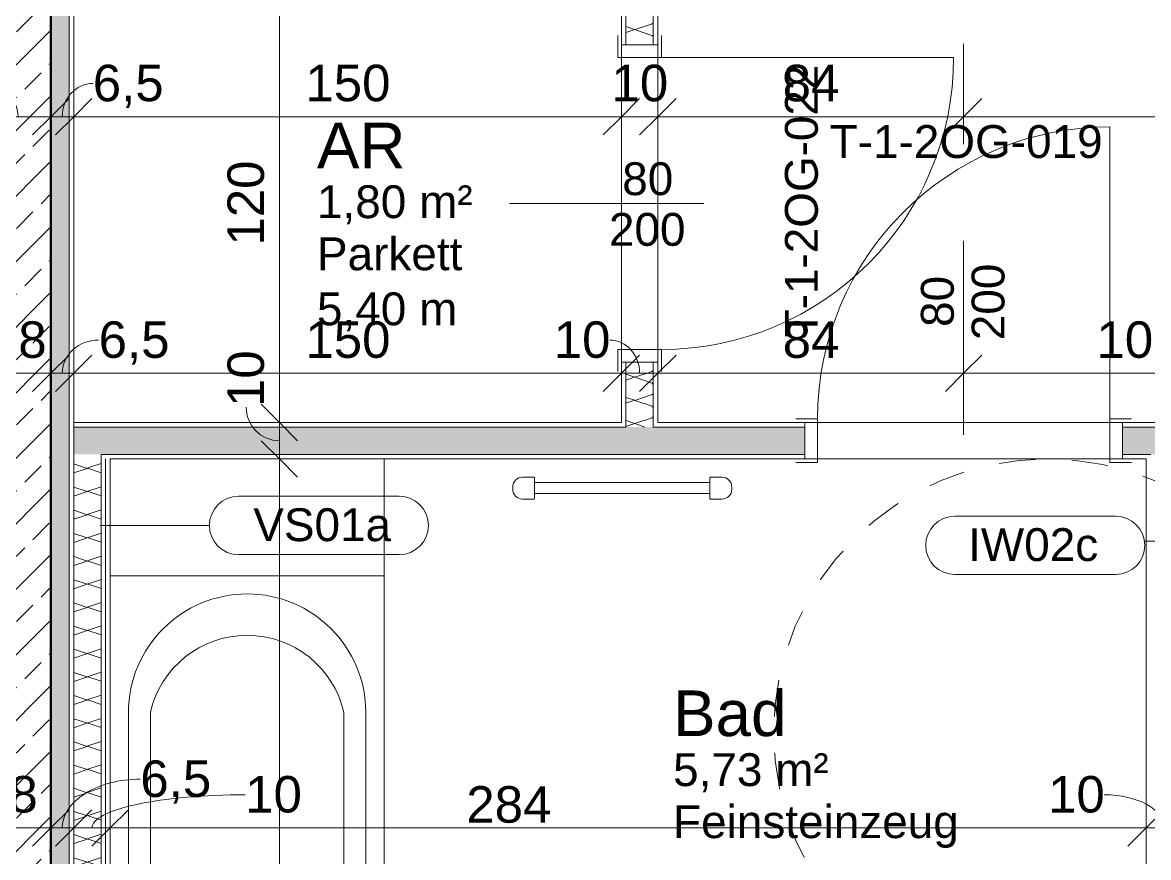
# Model space of a CAD drawing. Header units: metres. Extents: x 3 to 50, y 58.8 to 100.4.
# Drawn here: x 32.57 to 35.654, y 81.388 to 83.676 of the extents above; entities that cross this region are included whole.
import ezdxf

# ---------------------------------------------------------------- set-up
doc = ezdxf.new("R2010")
doc.units = ezdxf.units.M
doc.linetypes.add('Verdeckt', pattern=[0.003, 0.002, -0.001])
for name, color, linetype, lineweight in [('A_2D', 7, 'Continuous', 13), ('A_Bemassung-50_', 4, 'Continuous', 9), ('A_Bemassung_', 4, 'Continuous', 9), ('A_Beschriftung_', 7, 'Continuous', 9), ('A_Decken', 8, 'Continuous', 13), ('A_Raeume_', 7, 'Continuous', 5), ('A_Raeume_Beschriftung_', 7, 'Continuous', 9), ('A_Sanitaer', 3, 'Continuous', 13), ('A_Tueren', 31, 'Continuous', 13), ('A_Waende', 7, 'Continuous', 13), ('M-EQPM', 50, 'Continuous', 5)]:
    doc.layers.add(name, color=color, linetype=linetype, lineweight=lineweight)
doc.styles.add('Arial_2', font='arial.ttf', dxfattribs={"height": 0.125})
doc.styles.add('Arial_3', font='arial.ttf', dxfattribs={"height": 0.09})
doc.styles.add('Arial_5', font='arial.ttf', dxfattribs={"height": 0.1})
doc.dimstyles.new('WGA-Bemaßung', dxfattribs={"dimscale": 0.3048, "dimtxt": 0.102026, "dimasz": 0.328084, "dimexe": 0.246063, "dimexo": 0.0625, "dimgap": 0.04101, "dimtad": 1, "dimdec": 1, "dimlfac": 100, "dimrnd": 0.5, "dimdsep": 46, "dimtxsty": 'Arial_5', "dimblk1": 'OBLIQUE', "dimblk2": 'OBLIQUE', "dimsah": 1, "dimcen": 0.09, "dimdle": 0.246063, "dimazin": 2, "dimtfac": 1, "dimtdec": 4, "dimtix": 1, "dimtmove": 0, "dimatfit": 3, "dimfxl": 0.656168, "dimfxlon": 1, "dimtvp": 1, "dimtolj": 1, "dimtzin": 0, "dimarcsym": 2})
doc.dimstyles.new('WGA-Bemaßung_1', dxfattribs={"dimscale": 0.3048, "dimtxt": 0.102026, "dimasz": 0.328084, "dimexe": 0.246063, "dimexo": 0.0625, "dimgap": 0.04101, "dimtad": 1, "dimdec": 1, "dimlfac": 100, "dimrnd": 0.5, "dimdsep": 46, "dimtxsty": 'Arial_5', "dimblk1": 'OBLIQUE', "dimblk2": 'OBLIQUE', "dimsah": 1, "dimcen": 0.09, "dimdle": 0.246063, "dimazin": 2, "dimtfac": 1, "dimtdec": 4, "dimtix": 1, "dimtmove": 1, "dimatfit": 3, "dimfxl": 0.656168, "dimfxlon": 1, "dimtvp": 1, "dimtolj": 1, "dimtzin": 0, "dimarcsym": 2})
doc.dimstyles.new('WGA-Bemaßung_2', dxfattribs={"dimscale": 0.3048, "dimtxt": 0.102026, "dimasz": 0.328084, "dimexe": 0.246063, "dimexo": 0.0625, "dimgap": 0.04101, "dimtad": 1, "dimdec": 1, "dimlfac": 100, "dimrnd": 0.5, "dimdsep": 46, "dimtxsty": 'Arial_5', "dimblk1": 'OBLIQUE', "dimblk2": 'OBLIQUE', "dimsah": 1, "dimcen": 0.09, "dimdle": 0.246063, "dimazin": 2, "dimtfac": 1, "dimtdec": 4, "dimtix": 1, "dimtmove": 2, "dimatfit": 3, "dimfxl": 0.656168, "dimfxlon": 1, "dimtvp": 1, "dimtolj": 1, "dimtzin": 0, "dimarcsym": 2})
doc.dimstyles.new('WGA-Bemaßung_3', dxfattribs={"dimscale": 0.3048, "dimtxt": 0.102026, "dimasz": 0.328084, "dimexe": 0.246063, "dimexo": 0.0625, "dimgap": 0.04101, "dimtad": 1, "dimdec": 1, "dimlfac": 100, "dimrnd": 0.5, "dimdsep": 46, "dimtxsty": 'Arial_5', "dimblk1": 'OBLIQUE', "dimblk2": 'OBLIQUE', "dimsah": 1, "dimcen": 0.09, "dimdle": 0.246063, "dimazin": 2, "dimtfac": 1, "dimtdec": 4, "dimtix": 1, "dimtmove": 0, "dimatfit": 3, "dimfxl": 0.656168, "dimfxlon": 1, "dimtvp": 1, "dimtolj": 1, "dimtzin": 0, "dimarcsym": 2})

# ---------------------------------------------------------------- blocks, each defined once
blk = doc.blocks.new('UZ_D1 - SL_0800x2000_Zimmertür_Stahlzarge_GK-7175609-263_PP_02OG_BT1')
at = {"layer": 'A_Tueren', "lineweight": 5}
for p, q in [((0.4, 0.06), (0.4, 0.86)), ((-0.46, 0.06), (-0.4, 0.06)), ((-0.4, 0.06), (-0.4, -0.06)), ((0.4, 0.06), (0.4, -0.06)), ((0.46, 0.06), (0.4, 0.06)), ((-0.4, -0.06), (-0.46, -0.06)), ((0.4, -0.06), (0.46, -0.06))]:
    blk.add_line(p, q, dxfattribs=at)
blk.add_arc((0.4, 0.06), 0.8, 90, 180, dxfattribs=at)
blk = doc.blocks.new('UZ_D1 - SL_0800x2000_Zimmertür_Stahlzarge_GK-7175508-263_PP_02OG_BT1')
at = {"layer": 'A_Tueren', "lineweight": 5}
for p, q in [((-0.4, 0.06), (-0.46, 0.06)), ((-0.4, -0.06), (-0.4, 0.06)), ((0.4, 0.06), (0.46, 0.06)), ((0.4, -0.06), (0.4, 0.06)), ((-0.46, -0.06), (-0.4, -0.06)), ((0.46, -0.06), (0.4, -0.06)), ((0.4, -0.06), (0.4, -0.86))]:
    blk.add_line(p, q, dxfattribs=at)
blk.add_arc((0.4, -0.06), 0.8, 180, 270, dxfattribs=at)
blk = doc.blocks.new('Sani_Badewanne - 750x1700-V12-263_PP_02OG_BT1')
at = {"layer": 'A_Sanitaer'}
for p, q in [((-0.375, 1.7), (-0.375, 2.02)), ((-0.2252, 2.02), (0.375, 2.02)), ((0.375, 1.7), (0.375, 2.02)), ((0.375, 2.02), (0.375, 1.7)), ((-0.375, 1.7518), (-0.375, 1.7)), ((0.375, 1.7), (-0.375, 1.7)), ((-0.375, 1.7), (0.375, 1.7)), ((0.375, 1.7), (-0.375, 1.7)), ((0.375, 0), (0.375, 1.7)), ((-0.325, 0.05), (-0.325, 1.325)), ((-0.265, 0.09), (-0.265, 1.325)), ((0.265, 1.325), (0.265, 0.09)), ((0.325, 1.325), (0.325, 0.05)), ((0.265, 0.09), (-0.265, 0.09)), ((0.325, 0.05), (-0.325, 0.05))]:
    blk.add_line(p, q, dxfattribs=at)
at = {"layer": 'A_Sanitaer', "lineweight": 5}
for p, q in [((0.375, 1.7), (-0.375, 1.7)), ((0.375, 1.7), (-0.375, 1.7)), ((0.375, 0), (0.375, 1.7)), ((0.375, 0), (0.375, 1.7))]:
    blk.add_line(p, q, dxfattribs=at)
at = {"layer": 'A_Sanitaer'}
blk.add_circle((0, 0.24), 0.025, dxfattribs=at)
for centre, radius, start, end in [((0, 1.325), 0.325, 90, 180), ((0, 1.325), 0.325, 360, 90), ((0, 1.265), 0.2717, 90, 167.2425), ((0, 1.265), 0.2717, 12.7575, 90)]:
    blk.add_arc(centre, radius, start, end, dxfattribs=at)
blk = doc.blocks.new('HLS_Heizkörper Bad - 60x120-V86-263_PP_02OG_BT1')
at = {"layer": 'M-EQPM'}
for p, q in [((-0.242, -0.05), (-0.273, -0.05)), ((-0.24, -0.108), (-0.24, -0.052)), ((0.24, -0.052), (0.24, -0.108)), ((0.273, -0.05), (0.242, -0.05)), ((-0.3, -0.077), (-0.3, -0.083)), ((0.24, -0.065), (-0.24, -0.065)), ((0.3, -0.083), (0.3, -0.077)), ((-0.273, -0.11), (-0.242, -0.11)), ((-0.24, -0.095), (0.24, -0.095)), ((0.242, -0.11), (0.273, -0.11))]:
    blk.add_line(p, q, dxfattribs=at)
for centre, radius, start, end in [((-0.273, -0.077), 0.027, 90, 180), ((-0.242, -0.052), 0.00198, 360, 90), ((-0.242, -0.052), 0.00198, 45, 75), ((0.242, -0.052), 0.002, 90, 180), ((0.273, -0.077), 0.027, 360, 90), ((-0.273, -0.083), 0.027, 180, 270), ((0.273, -0.083), 0.027, 270, 360), ((-0.242, -0.108), 0.002, 270, 360), ((-0.242, -0.108), 0.002, 270, 360), ((0.242, -0.108), 0.00198, 180, 270), ((0.242, -0.108), 0.00198, 180, 270)]:
    blk.add_arc(centre, radius, start, end, dxfattribs=at)
blk = doc.blocks.new('BS_Tuer_PP - oben-10002441-263_PP_02OG_BT1')
at = {"layer": 'A_Beschriftung_'}
blk.add_line((0, 0.000124), (0, 0.010761), dxfattribs=at)
blk = doc.blocks.new('BS_Tuer_PP - rechts-10002445-263_PP_02OG_BT1')
at = {"layer": 'A_Beschriftung_'}
blk.add_line((0, 0.000124), (0, -0.010513), dxfattribs=at)
blk = doc.blocks.new('BS_Wand_Lollipop - links_unten-2026911-263_PP_02OG_BT1')
at = {"layer": 'A_Beschriftung_'}
for p, q in [((-0.00467, 0.001367), (-0.01347, 0.001367)), ((-0.003087, 0), (0.003, 0)), ((-0.00467, -0.001833), (-0.01347, -0.001833))]:
    blk.add_line(p, q, dxfattribs=at)
for centre, start, end in [((-0.01347, -0.000233), 90, 270), ((-0.00467, -0.000233), 270, 90)]:
    blk.add_arc(centre, 0.0016, start, end, dxfattribs=at)
blk = doc.blocks.new('DIMBLOCK196-263_PP_02OG_BT1')
at = {"layer": 'A_Bemassung-50_', "transparency": 16777216}
for p, q in [((32.4677, 81.4693), (32.4677, 81.6693)), ((32.6477, 81.4693), (32.6477, 81.6693)), ((32.4677, 81.4693), (32.6477, 81.4693)), ((32.4677, 81.4693), (32.4677, 81.3943)), ((32.6477, 81.4693), (32.6477, 81.3943))]:
    blk.add_line(p, q, dxfattribs=at)
at = {"layer": 'A_Bemassung-50_', "lineweight": 35, "transparency": 16777216}
for p, q in [((32.4677, 81.4693), (32.5177, 81.5193)), ((32.6477, 81.4693), (32.6977, 81.5193)), ((32.4677, 81.4693), (32.4177, 81.4193)), ((32.6477, 81.4693), (32.5977, 81.4193))]:
    blk.add_line(p, q, dxfattribs=at)
at = {"layer": 'A_Bemassung-50_', "color": 0, "transparency": 16777216, "insert": (32.4564, 81.6116), "char_height": 0.1, "width": 0.184588, "attachment_point": 1, "line_spacing_factor": 0.941778, "style": 'Arial_5'}
blk.add_mtext('18', dxfattribs=at)
blk = doc.blocks.new('_Oblique')
at = {"color": 0, "linetype": 'ByBlock', "lineweight": -2}
blk.add_line((-0.5, -0.5), (0.5, 0.5), dxfattribs=at)
blk = doc.blocks.new('DIMBLOCK197-263_PP_02OG_BT1')
at = {"layer": 'A_Bemassung-50_', "transparency": 16777216}
for p, q in [((32.6477, 81.4693), (32.6477, 81.6693)), ((32.7102, 81.4693), (32.7102, 81.6693)), ((32.6477, 81.4693), (32.7102, 81.4693)), ((32.6477, 81.4693), (32.6477, 81.3943)), ((32.7102, 81.4693), (32.7102, 81.3943))]:
    blk.add_line(p, q, dxfattribs=at)
at = {"layer": 'A_Bemassung-50_', "lineweight": 35, "transparency": 16777216}
for p, q in [((32.6477, 81.4693), (32.6977, 81.5193)), ((32.7102, 81.4693), (32.7602, 81.5193)), ((32.6477, 81.4693), (32.5977, 81.4193)), ((32.7102, 81.4693), (32.6602, 81.4193))]:
    blk.add_line(p, q, dxfattribs=at)
at = {"layer": 'A_Bemassung-50_', "transparency": 16777216}
blk.add_ellipse((32.8927, 81.4693), major_axis=(0.2138, 0), ratio=0.625061, start_param=1.570796, end_param=3.141593, dxfattribs=at)
at = {"layer": 'A_Bemassung-50_', "color": 0, "transparency": 16777216, "insert": (32.8927, 81.6542), "char_height": 0.1, "width": 0.231677, "attachment_point": 1, "line_spacing_factor": 0.941778, "style": 'Arial_5'}
blk.add_mtext('6,5', dxfattribs=at)
blk = doc.blocks.new('DIMBLOCK198-263_PP_02OG_BT1')
at = {"layer": 'A_Bemassung-50_', "transparency": 16777216}
for p, q in [((32.7102, 81.4693), (32.7102, 81.6693)), ((32.8102, 81.4693), (32.8102, 81.6693)), ((32.7102, 81.4693), (32.8102, 81.4693)), ((32.7102, 81.4693), (32.7102, 81.3943)), ((32.8102, 81.4693), (32.8102, 81.3943))]:
    blk.add_line(p, q, dxfattribs=at)
at = {"layer": 'A_Bemassung-50_', "lineweight": 35, "transparency": 16777216}
for p, q in [((32.7102, 81.4693), (32.7602, 81.5193)), ((32.8102, 81.4693), (32.8602, 81.5193)), ((32.7102, 81.4693), (32.6602, 81.4193)), ((32.8102, 81.4693), (32.7602, 81.4193))]:
    blk.add_line(p, q, dxfattribs=at)
at = {"layer": 'A_Bemassung-50_', "transparency": 16777216}
blk.add_ellipse((33.1799, 81.4693), major_axis=(0.4198, 0), ratio=0.216751, start_param=1.570796, end_param=3.141593, dxfattribs=at)
at = {"layer": 'A_Bemassung-50_', "color": 0, "transparency": 16777216, "insert": (33.1799, 81.6116), "char_height": 0.1, "width": 0.184588, "attachment_point": 1, "line_spacing_factor": 0.941778, "style": 'Arial_5'}
blk.add_mtext('10', dxfattribs=at)
blk = doc.blocks.new('DIMBLOCK199-263_PP_02OG_BT1')
at = {"layer": 'A_Bemassung-50_', "transparency": 16777216}
for p, q in [((32.8102, 81.4693), (32.8102, 81.6693)), ((35.6477, 81.4693), (35.6477, 81.6693)), ((32.8102, 81.4693), (35.6477, 81.4693)), ((32.8102, 81.4693), (32.8102, 81.3943)), ((35.6477, 81.4693), (35.6477, 81.3943))]:
    blk.add_line(p, q, dxfattribs=at)
at = {"layer": 'A_Bemassung-50_', "lineweight": 35, "transparency": 16777216}
for p, q in [((32.8102, 81.4693), (32.8602, 81.5193)), ((35.6477, 81.4693), (35.6977, 81.5193)), ((32.8102, 81.4693), (32.7602, 81.4193)), ((35.6477, 81.4693), (35.5977, 81.4193))]:
    blk.add_line(p, q, dxfattribs=at)
at = {"layer": 'A_Bemassung-50_', "color": 0, "transparency": 16777216, "insert": (33.7855, 81.5837), "char_height": 0.1, "width": 0.276883, "attachment_point": 1, "line_spacing_factor": 0.941778, "style": 'Arial_5'}
blk.add_mtext('284', dxfattribs=at)
blk = doc.blocks.new('DIMBLOCK200-263_PP_02OG_BT1')
at = {"layer": 'A_Bemassung-50_', "transparency": 16777216}
for p, q in [((35.6477, 81.4693), (35.6477, 81.6693)), ((35.7477, 81.4693), (35.7477, 81.6693)), ((35.6477, 81.4693), (35.7477, 81.4693)), ((35.6477, 81.4693), (35.6477, 81.3943)), ((35.7477, 81.4693), (35.7477, 81.3943))]:
    blk.add_line(p, q, dxfattribs=at)
at = {"layer": 'A_Bemassung-50_', "lineweight": 35, "transparency": 16777216}
for p, q in [((35.6477, 81.4693), (35.6977, 81.5193)), ((35.7477, 81.4693), (35.7977, 81.5193)), ((35.6477, 81.4693), (35.5977, 81.4193)), ((35.7477, 81.4693), (35.6977, 81.4193))]:
    blk.add_line(p, q, dxfattribs=at)
at = {"layer": 'A_Bemassung-50_', "transparency": 16777216}
blk.add_ellipse((35.5327, 81.4693), major_axis=(0.165, 0), ratio=0.551504, start_param=0, end_param=1.570796, dxfattribs=at)
at = {"layer": 'A_Bemassung-50_', "color": 0, "transparency": 16777216, "insert": (35.3789, 81.6116), "char_height": 0.1, "width": 0.184588, "attachment_point": 1, "line_spacing_factor": 0.941778, "style": 'Arial_5'}
blk.add_mtext('10', dxfattribs=at)
blk = doc.blocks.new('DIMBLOCK234-263_PP_02OG_BT1')
at = {"layer": 'A_Bemassung-50_', "lineweight": 35, "transparency": 16777216}
for p, q in [((33.2736, 82.4805), (33.2236, 82.5305)), ((33.2736, 82.4805), (33.3236, 82.4305)), ((33.2736, 80.4605), (33.2236, 80.5105)), ((33.2736, 80.4605), (33.3236, 80.4105))]:
    blk.add_line(p, q, dxfattribs=at)
at = {"layer": 'A_Bemassung-50_', "transparency": 16777216}
for p, q in [((33.2736, 82.4805), (33.0736, 82.4805)), ((33.2736, 80.4605), (33.2736, 82.4805)), ((33.2736, 82.4805), (33.3486, 82.4805)), ((33.2736, 80.4605), (33.0736, 80.4605)), ((33.2736, 80.4605), (33.3486, 80.4605))]:
    blk.add_line(p, q, dxfattribs=at)
at = {"layer": 'A_Bemassung-50_', "color": 0, "transparency": 16777216, "insert": (33.1313, 81.0277), "char_height": 0.1, "width": 0.276883, "attachment_point": 1, "rotation": 90, "line_spacing_factor": 0.941778, "style": 'Arial_5'}
blk.add_mtext('202', dxfattribs=at)
blk = doc.blocks.new('DIMBLOCK235-263_PP_02OG_BT1')
at = {"layer": 'A_Bemassung-50_', "lineweight": 35, "transparency": 16777216}
for p, q in [((33.2736, 82.5805), (33.2236, 82.6305)), ((33.2736, 82.5805), (33.3236, 82.5305)), ((33.2736, 82.4805), (33.2236, 82.5305)), ((33.2736, 82.4805), (33.3236, 82.4305))]:
    blk.add_line(p, q, dxfattribs=at)
at = {"layer": 'A_Bemassung-50_', "transparency": 16777216}
for p, q in [((33.2736, 82.5805), (33.0736, 82.5805)), ((33.2736, 82.4805), (33.2736, 82.5805)), ((33.2736, 82.5805), (33.3486, 82.5805)), ((33.2736, 82.4805), (33.0736, 82.4805)), ((33.2736, 82.4805), (33.3486, 82.4805))]:
    blk.add_line(p, q, dxfattribs=at)
blk.add_ellipse((33.2736, 82.6227), major_axis=(0, 0.0922), ratio=0.986785, start_param=1.570796, end_param=3.141593, dxfattribs=at)
at = {"layer": 'A_Bemassung-50_', "color": 0, "transparency": 16777216, "insert": (33.1313, 82.6227), "char_height": 0.1, "width": 0.184588, "attachment_point": 1, "rotation": 90, "line_spacing_factor": 0.941778, "style": 'Arial_5'}
blk.add_mtext('10', dxfattribs=at)
blk = doc.blocks.new('DIMBLOCK236-263_PP_02OG_BT1')
at = {"layer": 'A_Bemassung-50_', "lineweight": 35, "transparency": 16777216}
for p, q in [((33.2736, 83.7805), (33.2236, 83.8305)), ((33.2736, 83.7805), (33.3236, 83.7305)), ((33.2736, 82.5805), (33.2236, 82.6305)), ((33.2736, 82.5805), (33.3236, 82.5305))]:
    blk.add_line(p, q, dxfattribs=at)
at = {"layer": 'A_Bemassung-50_', "transparency": 16777216}
for p, q in [((33.2736, 83.7805), (33.0736, 83.7805)), ((33.2736, 82.5805), (33.2736, 83.7805)), ((33.2736, 83.7805), (33.3486, 83.7805)), ((33.2736, 82.5805), (33.0736, 82.5805)), ((33.2736, 82.5805), (33.3486, 82.5805))]:
    blk.add_line(p, q, dxfattribs=at)
at = {"layer": 'A_Bemassung-50_', "color": 0, "transparency": 16777216, "insert": (33.1313, 83.0651), "char_height": 0.1, "width": 0.276883, "attachment_point": 1, "rotation": 90, "line_spacing_factor": 0.941778, "style": 'Arial_5'}
blk.add_mtext('120', dxfattribs=at)
blk = doc.blocks.new('BS_Wand_Lollipop - rechts_oben-2026913-263_PP_02OG_BT1')
at = {"layer": 'A_Beschriftung_'}
for p, q in [((0.0046, 0.0016), (0.0134, 0.0016)), ((-0.003, 0), (0.003, 0)), ((0.0046, -0.0016), (0.0134, -0.0016))]:
    blk.add_line(p, q, dxfattribs=at)
for centre, start, end in [((0.0046, 0), 90, 270), ((0.0134, 0), 270, 90)]:
    blk.add_arc(centre, 0.0016, start, end, dxfattribs=at)
blk = doc.blocks.new('DIMBLOCK484-263_PP_02OG_BT1')
at = {"layer": 'A_Bemassung-50_', "transparency": 16777216}
for p, q in [((32.4677, 83.4184), (32.4677, 83.6184)), ((32.6477, 83.4184), (32.6477, 83.6184)), ((32.4677, 83.4184), (32.6477, 83.4184)), ((32.4677, 83.4184), (32.4677, 83.3434)), ((32.6477, 83.4184), (32.6477, 83.3434))]:
    blk.add_line(p, q, dxfattribs=at)
at = {"layer": 'A_Bemassung-50_', "lineweight": 35, "transparency": 16777216}
for p, q in [((32.4677, 83.4184), (32.5177, 83.4684)), ((32.6477, 83.4184), (32.6977, 83.4684)), ((32.4677, 83.4184), (32.4177, 83.3684)), ((32.6477, 83.4184), (32.5977, 83.3684))]:
    blk.add_line(p, q, dxfattribs=at)
at = {"layer": 'A_Bemassung-50_', "transparency": 16777216}
blk.add_ellipse((32.4626, 83.4184), major_axis=(0.0951, 0), ratio=0.956648, start_param=0, end_param=1.570796, dxfattribs=at)
at = {"layer": 'A_Bemassung-50_', "color": 0, "transparency": 16777216, "insert": (32.3087, 83.5607), "char_height": 0.1, "width": 0.184588, "attachment_point": 1, "line_spacing_factor": 0.941778, "style": 'Arial_5'}
blk.add_mtext('18', dxfattribs=at)
blk = doc.blocks.new('DIMBLOCK485-263_PP_02OG_BT1')
at = {"layer": 'A_Bemassung-50_', "transparency": 16777216}
for p, q in [((32.6477, 83.4184), (32.6477, 83.6184)), ((32.7102, 83.4184), (32.7102, 83.6184)), ((32.6477, 83.4184), (32.7102, 83.4184)), ((32.6477, 83.4184), (32.6477, 83.3434)), ((32.7102, 83.4184), (32.7102, 83.3434))]:
    blk.add_line(p, q, dxfattribs=at)
at = {"layer": 'A_Bemassung-50_', "lineweight": 35, "transparency": 16777216}
for p, q in [((32.6477, 83.4184), (32.6977, 83.4684)), ((32.7102, 83.4184), (32.7602, 83.4684)), ((32.6477, 83.4184), (32.5977, 83.3684)), ((32.7102, 83.4184), (32.6602, 83.3684))]:
    blk.add_line(p, q, dxfattribs=at)
at = {"layer": 'A_Bemassung-50_', "transparency": 16777216}
blk.add_ellipse((32.7625, 83.4184), major_axis=(0, 0.091), ratio=0.919117, start_param=0, end_param=1.570796, dxfattribs=at)
at = {"layer": 'A_Bemassung-50_', "color": 0, "transparency": 16777216, "insert": (32.7625, 83.5607), "char_height": 0.1, "width": 0.231677, "attachment_point": 1, "line_spacing_factor": 0.941778, "style": 'Arial_5'}
blk.add_mtext('6,5', dxfattribs=at)
blk = doc.blocks.new('DIMBLOCK486-263_PP_02OG_BT1')
at = {"layer": 'A_Bemassung-50_', "transparency": 16777216}
for p, q in [((32.7102, 83.4184), (32.7102, 83.6184)), ((34.2102, 83.4184), (34.2102, 83.6184)), ((32.7102, 83.4184), (34.2102, 83.4184)), ((32.7102, 83.4184), (32.7102, 83.3434)), ((34.2102, 83.4184), (34.2102, 83.3434))]:
    blk.add_line(p, q, dxfattribs=at)
at = {"layer": 'A_Bemassung-50_', "lineweight": 35, "transparency": 16777216}
for p, q in [((32.7102, 83.4184), (32.7602, 83.4684)), ((34.2102, 83.4184), (34.2602, 83.4684)), ((32.7102, 83.4184), (32.6602, 83.3684)), ((34.2102, 83.4184), (34.1602, 83.3684))]:
    blk.add_line(p, q, dxfattribs=at)
at = {"layer": 'A_Bemassung-50_', "color": 0, "transparency": 16777216, "insert": (33.3448, 83.5607), "char_height": 0.1, "width": 0.276883, "attachment_point": 1, "line_spacing_factor": 0.941778, "style": 'Arial_5'}
blk.add_mtext('150', dxfattribs=at)
blk = doc.blocks.new('DIMBLOCK487-263_PP_02OG_BT1')
at = {"layer": 'A_Bemassung-50_', "transparency": 16777216}
for p, q in [((34.2102, 83.4184), (34.2102, 83.6184)), ((34.3102, 83.4184), (34.3102, 83.6184)), ((34.2102, 83.4184), (34.3102, 83.4184)), ((34.2102, 83.4184), (34.2102, 83.3434)), ((34.3102, 83.4184), (34.3102, 83.3434))]:
    blk.add_line(p, q, dxfattribs=at)
at = {"layer": 'A_Bemassung-50_', "lineweight": 35, "transparency": 16777216}
for p, q in [((34.2102, 83.4184), (34.2602, 83.4684)), ((34.3102, 83.4184), (34.3602, 83.4684)), ((34.2102, 83.4184), (34.1602, 83.3684)), ((34.3102, 83.4184), (34.2602, 83.3684))]:
    blk.add_line(p, q, dxfattribs=at)
at = {"layer": 'A_Bemassung-50_', "color": 0, "transparency": 16777216, "insert": (34.1833, 83.5607), "char_height": 0.1, "width": 0.184588, "attachment_point": 1, "line_spacing_factor": 0.941778, "style": 'Arial_5'}
blk.add_mtext('10', dxfattribs=at)
blk = doc.blocks.new('DIMBLOCK488-263_PP_02OG_BT1')
at = {"layer": 'A_Bemassung-50_', "transparency": 16777216}
for p, q in [((34.3102, 83.4184), (34.3102, 83.6184)), ((35.1477, 83.4184), (35.1477, 83.6184)), ((34.3102, 83.4184), (35.1477, 83.4184)), ((34.3102, 83.4184), (34.3102, 83.3434)), ((35.1477, 83.4184), (35.1477, 83.3434))]:
    blk.add_line(p, q, dxfattribs=at)
at = {"layer": 'A_Bemassung-50_', "lineweight": 35, "transparency": 16777216}
for p, q in [((34.3102, 83.4184), (34.3602, 83.4684)), ((35.1477, 83.4184), (35.1977, 83.4684)), ((34.3102, 83.4184), (34.2602, 83.3684)), ((35.1477, 83.4184), (35.0977, 83.3684))]:
    blk.add_line(p, q, dxfattribs=at)
at = {"layer": 'A_Bemassung-50_', "color": 0, "transparency": 16777216, "insert": (34.652, 83.5607), "char_height": 0.1, "width": 0.184588, "attachment_point": 1, "line_spacing_factor": 0.941778, "style": 'Arial_5'}
blk.add_mtext('84', dxfattribs=at)
blk = doc.blocks.new('DIMBLOCK489-263_PP_02OG_BT1')
at = {"layer": 'A_Bemassung-50_', "transparency": 16777216}
for p, q in [((35.1477, 83.4184), (35.1477, 83.6184)), ((37.8977, 83.4184), (37.8977, 83.6184)), ((35.1477, 83.4184), (37.8977, 83.4184)), ((35.1477, 83.4184), (35.1477, 83.3434)), ((37.8977, 83.4184), (37.8977, 83.3434))]:
    blk.add_line(p, q, dxfattribs=at)
at = {"layer": 'A_Bemassung-50_', "lineweight": 35, "transparency": 16777216}
for p, q in [((35.1477, 83.4184), (35.1977, 83.4684)), ((37.8977, 83.4184), (37.9477, 83.4684)), ((35.1477, 83.4184), (35.0977, 83.3684)), ((37.8977, 83.4184), (37.8477, 83.3684))]:
    blk.add_line(p, q, dxfattribs=at)
at = {"layer": 'A_Bemassung-50_', "color": 0, "transparency": 16777216, "insert": (36.4073, 83.5607), "char_height": 0.1, "width": 0.276883, "attachment_point": 1, "line_spacing_factor": 0.941778, "style": 'Arial_5'}
blk.add_mtext('275', dxfattribs=at)
blk = doc.blocks.new('DIMBLOCK522-263_PP_02OG_BT1')
at = {"layer": 'A_Bemassung-50_', "transparency": 16777216}
for p, q in [((32.4677, 82.7152), (32.4677, 82.9152)), ((32.6477, 82.7152), (32.6477, 82.9152)), ((32.4677, 82.7152), (32.6477, 82.7152)), ((32.4677, 82.7152), (32.4677, 82.6402)), ((32.6477, 82.7152), (32.6477, 82.6402))]:
    blk.add_line(p, q, dxfattribs=at)
at = {"layer": 'A_Bemassung-50_', "lineweight": 35, "transparency": 16777216}
for p, q in [((32.4677, 82.7152), (32.5177, 82.7652)), ((32.6477, 82.7152), (32.6977, 82.7652)), ((32.4677, 82.7152), (32.4177, 82.6652)), ((32.6477, 82.7152), (32.5977, 82.6652))]:
    blk.add_line(p, q, dxfattribs=at)
at = {"layer": 'A_Bemassung-50_', "color": 0, "transparency": 16777216, "insert": (32.4808, 82.8575), "char_height": 0.1, "width": 0.184588, "attachment_point": 1, "line_spacing_factor": 0.941778, "style": 'Arial_5'}
blk.add_mtext('18', dxfattribs=at)
blk = doc.blocks.new('DIMBLOCK523-263_PP_02OG_BT1')
at = {"layer": 'A_Bemassung-50_', "transparency": 16777216}
for p, q in [((32.6477, 82.7152), (32.6477, 82.9152)), ((32.7102, 82.7152), (32.7102, 82.9152)), ((32.6477, 82.7152), (32.7102, 82.7152)), ((32.6477, 82.7152), (32.6477, 82.6402)), ((32.7102, 82.7152), (32.7102, 82.6402))]:
    blk.add_line(p, q, dxfattribs=at)
at = {"layer": 'A_Bemassung-50_', "lineweight": 35, "transparency": 16777216}
for p, q in [((32.6477, 82.7152), (32.6977, 82.7652)), ((32.7102, 82.7152), (32.7602, 82.7652)), ((32.6477, 82.7152), (32.5977, 82.6652)), ((32.7102, 82.7152), (32.6602, 82.6652))]:
    blk.add_line(p, q, dxfattribs=at)
at = {"layer": 'A_Bemassung-50_', "transparency": 16777216}
blk.add_ellipse((32.7785, 82.7152), major_axis=(0.0996, 0), ratio=0.913865, start_param=1.570796, end_param=3.141593, dxfattribs=at)
at = {"layer": 'A_Bemassung-50_', "color": 0, "transparency": 16777216, "insert": (32.7785, 82.8575), "char_height": 0.1, "width": 0.231677, "attachment_point": 1, "line_spacing_factor": 0.941778, "style": 'Arial_5'}
blk.add_mtext('6,5', dxfattribs=at)
blk = doc.blocks.new('DIMBLOCK524-263_PP_02OG_BT1')
at = {"layer": 'A_Bemassung-50_', "transparency": 16777216}
for p, q in [((32.7102, 82.7152), (32.7102, 82.9152)), ((34.2102, 82.7152), (34.2102, 82.9152)), ((32.7102, 82.7152), (34.2102, 82.7152)), ((32.7102, 82.7152), (32.7102, 82.6402)), ((34.2102, 82.7152), (34.2102, 82.6402))]:
    blk.add_line(p, q, dxfattribs=at)
at = {"layer": 'A_Bemassung-50_', "lineweight": 35, "transparency": 16777216}
for p, q in [((32.7102, 82.7152), (32.7602, 82.7652)), ((34.2102, 82.7152), (34.2602, 82.7652)), ((32.7102, 82.7152), (32.6602, 82.6652)), ((34.2102, 82.7152), (34.1602, 82.6652))]:
    blk.add_line(p, q, dxfattribs=at)
at = {"layer": 'A_Bemassung-50_', "color": 0, "transparency": 16777216, "insert": (33.3448, 82.8575), "char_height": 0.1, "width": 0.276883, "attachment_point": 1, "line_spacing_factor": 0.941778, "style": 'Arial_5'}
blk.add_mtext('150', dxfattribs=at)
blk = doc.blocks.new('DIMBLOCK525-263_PP_02OG_BT1')
at = {"layer": 'A_Bemassung-50_', "transparency": 16777216}
for p, q in [((34.2102, 82.7152), (34.2102, 82.9152)), ((34.3102, 82.7152), (34.3102, 82.9152)), ((34.2102, 82.7152), (34.3102, 82.7152)), ((34.2102, 82.7152), (34.2102, 82.6402)), ((34.3102, 82.7152), (34.3102, 82.6402))]:
    blk.add_line(p, q, dxfattribs=at)
at = {"layer": 'A_Bemassung-50_', "lineweight": 35, "transparency": 16777216}
for p, q in [((34.2102, 82.7152), (34.2602, 82.7652)), ((34.3102, 82.7152), (34.3602, 82.7652)), ((34.2102, 82.7152), (34.1602, 82.6652)), ((34.3102, 82.7152), (34.2602, 82.6652))]:
    blk.add_line(p, q, dxfattribs=at)
at = {"layer": 'A_Bemassung-50_', "transparency": 16777216}
blk.add_ellipse((34.1789, 82.7152), major_axis=(0, 0.091), ratio=0.89358, start_param=4.712389, end_param=6.283185, dxfattribs=at)
at = {"layer": 'A_Bemassung-50_', "color": 0, "transparency": 16777216, "insert": (34.025, 82.8575), "char_height": 0.1, "width": 0.184588, "attachment_point": 1, "line_spacing_factor": 0.941778, "style": 'Arial_5'}
blk.add_mtext('10', dxfattribs=at)
blk = doc.blocks.new('DIMBLOCK526-263_PP_02OG_BT1')
at = {"layer": 'A_Bemassung-50_', "transparency": 16777216}
for p, q in [((34.3102, 82.7152), (34.3102, 82.9152)), ((35.1477, 82.7152), (35.1477, 82.9152)), ((34.3102, 82.7152), (35.1477, 82.7152)), ((34.3102, 82.7152), (34.3102, 82.6402)), ((35.1477, 82.7152), (35.1477, 82.6402))]:
    blk.add_line(p, q, dxfattribs=at)
at = {"layer": 'A_Bemassung-50_', "lineweight": 35, "transparency": 16777216}
for p, q in [((34.3102, 82.7152), (34.3602, 82.7652)), ((35.1477, 82.7152), (35.1977, 82.7652)), ((34.3102, 82.7152), (34.2602, 82.6652)), ((35.1477, 82.7152), (35.0977, 82.6652))]:
    blk.add_line(p, q, dxfattribs=at)
at = {"layer": 'A_Bemassung-50_', "color": 0, "transparency": 16777216, "insert": (34.652, 82.8575), "char_height": 0.1, "width": 0.184588, "attachment_point": 1, "line_spacing_factor": 0.941778, "style": 'Arial_5'}
blk.add_mtext('84', dxfattribs=at)
blk = doc.blocks.new('DIMBLOCK527-263_PP_02OG_BT1')
at = {"layer": 'A_Bemassung-50_', "transparency": 16777216}
for p, q in [((35.1477, 82.7152), (35.1477, 82.9152)), ((36.2221, 82.7152), (36.2221, 82.9152)), ((35.1477, 82.7152), (36.2221, 82.7152)), ((35.1477, 82.7152), (35.1477, 82.6402)), ((36.2221, 82.7152), (36.2221, 82.6402))]:
    blk.add_line(p, q, dxfattribs=at)
at = {"layer": 'A_Bemassung-50_', "lineweight": 35, "transparency": 16777216}
for p, q in [((35.1477, 82.7152), (35.1977, 82.7652)), ((36.2221, 82.7152), (36.2721, 82.7652)), ((35.1477, 82.7152), (35.0977, 82.6652)), ((36.2221, 82.7152), (36.1721, 82.6652))]:
    blk.add_line(p, q, dxfattribs=at)
at = {"layer": 'A_Bemassung-50_', "color": 0, "transparency": 16777216, "insert": (35.5114, 82.8575), "char_height": 0.1, "width": 0.416266, "attachment_point": 1, "line_spacing_factor": 0.941778, "style": 'Arial_5'}
blk.add_mtext('107,5', dxfattribs=at)

msp = doc.modelspace()

# ---------------------------------------------------------------- hatches: boundary and pattern name
at = {"layer": 'A_Waende', "lineweight": 5}
h = msp.add_hatch(dxfattribs=at)
h.set_pattern_fill('FP_4', color=250, style=0, pattern_type=2)
h.set_pattern_definition([(45, (0, 0), (-0.08980256, 0.08980256), []), (45, (0.0898, 0), (-0.08980256, 0.08980256), [0.0635, -0.03175])])
h.paths.add_polyline_path([(32.4677, 80.3355), (32.6477, 80.3355), (32.6477, 87.658), (32.4677, 87.658), (32.4677, 80.4605)])
h = msp.add_hatch(dxfattribs=at)
h.set_pattern_fill('FP_55', color=250, angle=315, style=0, pattern_type=2)
h.set_pattern_definition([(135, (32.71076, 83.896805), (-0.2539998, 0.1270034), [0.02245, -0.15715]), (135, (32.59904, 83.94489), (-0.2539998, 0.1270034), [0.02245, -0.15715]), (135, (32.71005, 83.95974), (-0.2539998, 0.1270034), [0.02245, -0.15715]), (135, (32.59904, 84.00853), (-0.2539998, 0.1270034), [0.02245, -0.15715]), (161.565, (32.694496, 83.91307), (-0.50799766, 0.1270007), [0.0502, -0.35141]), (161.565, (32.646413, 83.928625), (-0.50799766, 0.1270007), [0.0502, -0.35141]), (161.565, (32.69379, 83.976), (-0.50799766, 0.1270007), [0.0502, -0.35141]), (161.565, (32.646413, 83.992265), (-0.50799766, 0.1270007), [0.0502, -0.35141]), (225, (32.59904, 83.91236), (0.2539998, 0.1270034), [0.02245, -0.15715]), (225, (32.71005, 83.95974), (0.2539998, 0.1270034), [0.02245, -0.15715]), (225, (32.59904, 83.976), (0.2539998, 0.1270034), [0.02245, -0.15715]), (225, (32.71005, 84.02338), (0.2539998, 0.1270034), [0.02245, -0.15715]), (198.435, (32.646413, 83.928625), (0.50799766, 0.1270007), [0.0502, -0.35141]), (198.435, (32.694496, 83.94418), (0.50799766, 0.1270007), [0.0502, -0.35141]), (198.435, (32.646413, 83.992265), (0.50799766, 0.1270007), [0.0502, -0.35141]), (198.435, (32.694496, 84.00782), (0.50799766, 0.1270007), [0.0502, -0.35141])])
h.paths.add_polyline_path([(32.6977, 80.3355), (32.6977, 87.458), (32.6477, 87.458), (32.6477, 80.3355)])
h = msp.add_hatch(dxfattribs=at)
h.set_pattern_fill('FP_56', color=250, angle=315, style=0, pattern_type=2)
h.set_pattern_definition([(135, (34.30953, 83.18051), (-0.254, 0.127003), [0.02245, -0.15715]), (135, (34.19922, 83.22859), (-0.254, 0.127003), [0.02245, -0.15715]), (135, (34.310235, 83.24344), (-0.254, 0.127003), [0.02245, -0.15715]), (135, (34.19851, 83.29152), (-0.254, 0.127003), [0.02245, -0.15715]), (161.565, (34.29397, 83.196063), (-0.5079977, 0.1270007), [0.0502, -0.35141]), (161.565, (34.246596, 83.212326), (-0.5079977, 0.1270007), [0.0502, -0.35141]), (161.565, (34.29397, 83.259702), (-0.5079977, 0.1270007), [0.0502, -0.35141]), (161.565, (34.246596, 83.275966), (-0.5079977, 0.1270007), [0.0502, -0.35141]), (225, (34.19922, 83.19606), (0.254, 0.127003), [0.02245, -0.15715]), (225, (34.310235, 83.24344), (0.254, 0.127003), [0.02245, -0.15715]), (225, (34.19922, 83.2597), (0.254, 0.127003), [0.02245, -0.15715]), (225, (34.310235, 83.30708), (0.254, 0.127003), [0.02245, -0.15715]), (198.435, (34.246596, 83.212326), (0.5079977, 0.1270007), [0.0502, -0.35141]), (198.435, (34.29468, 83.227882), (0.5079977, 0.1270007), [0.0502, -0.35141]), (198.435, (34.246596, 83.275966), (0.5079977, 0.1270007), [0.0502, -0.35141]), (198.435, (34.29468, 83.29152), (0.5079977, 0.1270007), [0.0502, -0.35141])])
h.paths.add_polyline_path([(34.2977, 82.568), (34.2977, 82.7455), (34.2227, 82.7455), (34.2227, 82.568)])
h.paths.add_polyline_path([(34.2227, 83.6155), (34.2977, 83.6155), (34.2977, 83.793), (34.2227, 83.793), (34.2227, 83.7805)])
h = msp.add_hatch(dxfattribs=at)
h.set_pattern_fill('FP_49', color=250, angle=135, style=0, pattern_type=2)
h.set_pattern_definition([(45, (34.72955, 82.48047), (0.1270034, 0.254), [0.02245, -0.15715]), (45, (34.77693, 82.59149), (0.1270034, 0.254), [0.02245, -0.15715]), (45, (34.791775, 82.48047), (0.1270034, 0.254), [0.02245, -0.15715]), (45, (34.840565, 82.59149), (0.1270034, 0.254), [0.02245, -0.15715]), (71.565, (34.745106, 82.496027), (0.1270007, 0.50799766), [0.0502, -0.35141]), (71.565, (34.760662, 82.54411), (0.1270007, 0.50799766), [0.0502, -0.35141]), (71.565, (34.80804, 82.496734), (0.1270007, 0.50799766), [0.0502, -0.35141]), (71.565, (34.8243, 82.54411), (0.1270007, 0.50799766), [0.0502, -0.35141]), (135, (34.7444, 82.59149), (0.1270034, -0.254), [0.02245, -0.15715]), (135, (34.791775, 82.48047), (0.1270034, -0.254), [0.02245, -0.15715]), (135, (34.80804, 82.59149), (0.1270034, -0.254), [0.02245, -0.15715]), (135, (34.855415, 82.48047), (0.1270034, -0.254), [0.02245, -0.15715]), (108.435, (34.760662, 82.54411), (0.1270007, -0.50799766), [0.0502, -0.35141]), (108.435, (34.77622, 82.496027), (0.1270007, -0.50799766), [0.0502, -0.35141]), (108.435, (34.8243, 82.54411), (0.1270007, -0.50799766), [0.0502, -0.35141]), (108.435, (34.83986, 82.496027), (0.1270007, -0.50799766), [0.0502, -0.35141])])
h.paths.add_polyline_path([(34.7069, 82.493), (34.7127, 82.493), (34.7127, 82.568), (32.7102, 82.568), (32.7102, 82.493), (34.5507, 82.493)])
h.paths.add_polyline_path([(35.7352, 82.493), (35.7871, 82.493), (35.7871, 82.568), (35.5827, 82.568), (35.5827, 82.493), (35.7351, 82.493)])
h.paths.add_polyline_path([(36.6571, 82.493), (36.7602, 82.493), (36.7602, 82.568), (36.6571, 82.568)])
h = msp.add_hatch(dxfattribs=at)
h.set_pattern_fill('FP_54', color=250, angle=315, style=0, pattern_type=2)
h.set_pattern_definition([(135, (32.81046, 81.47072), (-0.254, 0.1270034), [0.02245, -0.15715]), (135, (32.69945, 81.5181), (-0.254, 0.1270034), [0.02245, -0.15715]), (135, (32.81046, 81.53436), (-0.254, 0.1270034), [0.02245, -0.15715]), (135, (32.69945, 81.58174), (-0.254, 0.1270034), [0.02245, -0.15715]), (161.565, (32.7942, 81.486985), (-0.5079977, 0.1270007), [0.0502, -0.35141]), (161.565, (32.746822, 81.501835), (-0.5079977, 0.1270007), [0.0502, -0.35141]), (161.565, (32.794905, 81.549918), (-0.5079977, 0.1270007), [0.0502, -0.35141]), (161.565, (32.746822, 81.565474), (-0.5079977, 0.1270007), [0.0502, -0.35141]), (225, (32.69874, 81.48628), (0.254, 0.1270034), [0.02245, -0.15715]), (225, (32.81046, 81.53436), (0.254, 0.1270034), [0.02245, -0.15715]), (225, (32.69874, 81.54992), (0.254, 0.1270034), [0.02245, -0.15715]), (225, (32.809755, 81.59729), (0.254, 0.1270034), [0.02245, -0.15715]), (198.435, (32.746822, 81.501835), (0.5079977, 0.1270007), [0.0502, -0.35141]), (198.435, (32.7942, 81.5181), (0.5079977, 0.1270007), [0.0502, -0.35141]), (198.435, (32.746822, 81.565474), (0.5079977, 0.1270007), [0.0502, -0.35141]), (198.435, (32.7942, 81.581738), (0.5079977, 0.1270007), [0.0502, -0.35141])])
h.paths.add_polyline_path([(32.7852, 80.4355), (32.7851, 82.493), (32.7102, 82.493), (32.7102, 80.4355)])

# ---------------------------------------------------------------- linework, layer by layer
at = {"layer": 'A_2D', "linetype": 'Verdeckt', "lineweight": 5}
msp.add_circle((35.3777, 81.7305), 0.75, dxfattribs=at)
at = {"layer": 'A_Decken'}
msp.add_line((34.7127, 82.5805), (35.5827, 82.5805), dxfattribs=at)
at = {"layer": 'A_Raeume_', "flags": 128}
for points in [[(34.2102, 83.7805), (32.7102, 83.7805), (32.7102, 82.5805), (34.2102, 82.5805)], [(38.6827, 82.5805), (38.6827, 83.7805), (38.4702, 83.7805), (38.4686, 83.7805), (35.6977, 83.7805), (34.3102, 83.7805), (34.3102, 82.5805), (35.6977, 82.5805), (36.7977, 82.5805), (36.9507, 82.5805), (38.6202, 82.5805)], [(35.6477, 80.843), (35.6477, 82.4805), (34.2602, 82.4805), (32.8319, 82.4805), (32.8102, 82.4805), (32.8102, 80.4605), (35.6477, 80.4605), (35.6477, 80.683)]]:
    msp.add_lwpolyline(points, close=True, dxfattribs=at)
at = {"layer": 'A_Waende', "lineweight": 50}
msp.add_line((32.6477, 87.458), (32.6477, 80.3355), dxfattribs=at)
at = {"layer": 'A_Waende', "color": 10}
for p, q in [((32.6977, 80.3355), (32.6977, 83.793)), ((34.2227, 83.6155), (34.2227, 83.793)), ((34.2977, 83.6155), (34.2977, 83.793)), ((32.7102, 83.7805), (32.7102, 80.3355)), ((34.2102, 83.7805), (34.2102, 83.6155)), ((34.3102, 83.6155), (34.3102, 83.7805)), ((34.2102, 83.6155), (34.2227, 83.6155)), ((34.2977, 83.6155), (34.3102, 83.6155)), ((34.2102, 82.7455), (34.2102, 82.5805)), ((34.2102, 82.7455), (34.2227, 82.7455)), ((34.2227, 82.568), (34.2227, 82.7455)), ((34.2977, 82.7455), (34.3102, 82.7455)), ((34.2977, 82.568), (34.2977, 82.7455)), ((34.3102, 82.5805), (34.3102, 82.7455)), ((34.2102, 82.5805), (32.7102, 82.5805)), ((32.7102, 82.568), (34.2227, 82.568)), ((34.2977, 82.568), (34.7127, 82.568)), ((34.7127, 82.5805), (34.3102, 82.5805)), ((34.7127, 82.5805), (34.7127, 82.568)), ((35.7871, 82.5805), (35.5827, 82.5805)), ((35.5827, 82.5805), (35.5827, 82.568)), ((35.5827, 82.568), (35.7871, 82.568)), ((32.7852, 82.493), (34.7127, 82.493)), ((32.7852, 80.4355), (32.7852, 82.493)), ((32.8102, 82.4805), (34.7127, 82.4805)), ((32.8102, 82.4805), (32.8102, 80.4605)), ((34.7127, 82.493), (34.7127, 82.4805)), ((35.5827, 82.493), (35.5827, 82.4805)), ((35.5827, 82.493), (35.6602, 82.493)), ((35.5827, 82.4805), (35.6477, 82.4805)), ((35.6477, 80.4605), (35.6477, 82.4805))]:
    msp.add_line(p, q, dxfattribs=at)
at = {"layer": 'A_Waende', "color": 250, "lineweight": 5}
for p, q in [((34.2227, 83.6155), (34.2977, 83.6155)), ((34.2227, 82.7455), (34.2977, 82.7455)), ((34.7127, 82.568), (34.7127, 82.493)), ((35.5827, 82.568), (35.5827, 82.493))]:
    msp.add_line(p, q, dxfattribs=at)
at = {"layer": 'A_Waende', "lineweight": 18}
msp.add_line((32.7977, 80.448), (32.7977, 82.4805), dxfattribs=at)

# ---------------------------------------------------------------- block references
at = {"layer": 'A_Beschriftung_', "xscale": 49.99999999999998, "yscale": 49.99999999999998, "zscale": 49.99999999999998, "rotation": 89.99999999999982}
msp.add_blockref('BS_Tuer_PP - rechts-10002445-263_PP_02OG_BT1', (33.9102, 83.1805), dxfattribs=at)
at = {"layer": 'A_Beschriftung_', "xscale": 49.99999999999998, "yscale": 49.99999999999998, "zscale": 49.99999999999998}
for name, p in [('BS_Tuer_PP - oben-10002441-263_PP_02OG_BT1', (35.1477, 82.5405)), ('BS_Wand_Lollipop - rechts_oben-2026913-263_PP_02OG_BT1', (32.9318, 82.2982)), ('BS_Wand_Lollipop - links_unten-2026911-263_PP_02OG_BT1', (35.7973, 82.2553))]:
    msp.add_blockref(name, p, dxfattribs=at)
at = {"layer": 'A_Sanitaer'}
msp.add_blockref('Sani_Badewanne - 750x1700-V12-263_PP_02OG_BT1', (33.1852, 80.4605), dxfattribs=at)
at = {"layer": 'A_Tueren', "rotation": 89.99999999999969}
msp.add_blockref('UZ_D1 - SL_0800x2000_Zimmertür_Stahlzarge_GK-7175508-263_PP_02OG_BT1', (34.2602, 83.1805), dxfattribs=at)
at = {"layer": 'A_Tueren'}
msp.add_blockref('UZ_D1 - SL_0800x2000_Zimmertür_Stahlzarge_GK-7175609-263_PP_02OG_BT1', (35.1477, 82.5305), dxfattribs=at)
at = {"layer": 'M-EQPM'}
msp.add_blockref('HLS_Heizkörper Bad - 60x120-V86-263_PP_02OG_BT1', (34.2127, 82.4805), dxfattribs=at)

# ---------------------------------------------------------------- texts
at = {"layer": 'A_Beschriftung_', "char_height": 0.09, "attachment_point": 1, "rotation": 90, "style": 'Arial_3'}
for s, insert, width in [('T-1-2OG-022', (34.6583, 82.8136), 0.889873), ('200', (35.1695, 82.8059), 0.252532), ('80', (35.0306, 82.8422), 0.168354)]:
    msp.add_mtext(s, dxfattribs=dict(at, insert=insert, width=width))
at = {"layer": 'A_Beschriftung_', "char_height": 0.09, "attachment_point": 1, "style": 'Arial_3'}
for s, insert, width in [('T-1-2OG-019', (34.7808, 83.3952), 0.889873), ('80', (34.2125, 83.2934), 0.168354), ('200', (34.1761, 83.1545), 0.252532), ('VS01a', (33.202, 82.3452), 0.448945), ('IW02c', (35.1599, 82.2907), 0.432911)]:
    msp.add_mtext(s, dxfattribs=dict(at, insert=insert, width=width))
at = {"layer": 'A_Raeume_Beschriftung_', "attachment_point": 1}
for s, insert, char_height, width, style in [('AR', (33.3765, 83.4022), 0.125, 0.292616, 'Arial_2'), ('1,80 m²', (33.3765, 83.2303), 0.09, 0.505063, 'Arial_3'), ('Parkett', (33.3765, 83.0877), 0.09, 0.464979, 'Arial_3'), ('5,40 m', (33.3765, 82.9368), 0.09, 0.456962, 'Arial_3'), ('Bad', (34.3518, 81.846), 0.125, 0.372785, 'Arial_2'), ('5,73 m²', (34.3518, 81.674), 0.09, 0.505063, 'Arial_3'), ('Feinsteinzeug', (34.3518, 81.5315), 0.09, 0.909915, 'Arial_3')]:
    msp.add_mtext(s, dxfattribs=dict(at, insert=insert, char_height=char_height, width=width, style=style))

# ---------------------------------------------------------------- dimensions: what is measured, and where the dimension line sits
at = {"layer": 'A_Bemassung_'}
dim = msp.add_linear_dim(base=(33.2736, 83.7805), p1=(33.0736, 82.5805), p2=(33.0736, 83.7805), angle=90, dimstyle='WGA-Bemaßung', override={"dimpost": '<>', "dimfxl": 1.2}, dxfattribs=at)
dim.commit()
dim.dimension.update_dxf_attribs({"geometry": 'DIMBLOCK236-263_PP_02OG_BT1', "text_midpoint": (33.2101, 83.1805)})
for base, p1, p2, dimstyle, override, picture, middle in [((32.6477, 83.4184), (32.4677, 83.6184), (32.6477, 83.6184), 'WGA-Bemaßung_1', {"dimpost": '<>', "dimfxl": 0.18}, 'DIMBLOCK484-263_PP_02OG_BT1', (32.401, 83.4941)), ((32.7101682485, 83.4183952568), (32.6476682485, 83.6183952568), (32.7101682485, 83.6183952568), 'WGA-Bemaßung_1', {"dimpost": '<>', "dimfxl": 0.0625}, 'DIMBLOCK485-263_PP_02OG_BT1', (32.8783795346, 83.4940515572)), ((32.7101682485, 82.7152125085), (32.6476682485, 82.9152125085), (32.7101682485, 82.9152125085), 'WGA-Bemaßung_1', {"dimpost": '<>', "dimfxl": 0.0625}, 'DIMBLOCK523-263_PP_02OG_BT1', (32.8943137761, 82.7908688089)), ((34.3102, 82.7152), (34.2102, 82.9152), (34.3102, 82.9152), 'WGA-Bemaßung_1', {"dimpost": '<>', "dimfxl": 0.1}, 'DIMBLOCK525-263_PP_02OG_BT1', (34.1173, 82.7909)), ((32.6477, 81.4693), (32.4677, 81.6693), (32.6477, 81.6693), 'WGA-Bemaßung_2', {"dimpost": '<>', "dimfxl": 0.18}, 'DIMBLOCK196-263_PP_02OG_BT1', (32.5487, 81.5449)), ((32.7101682485, 81.469272739), (32.6476682485, 81.669272739), (32.7101682485, 81.669272739), 'WGA-Bemaßung_1', {"dimpost": '<>', "dimfxl": 0.0625}, 'DIMBLOCK197-263_PP_02OG_BT1', (33.0085516124, 81.5875821978)), ((32.8102, 81.4693), (32.7102, 81.6693), (32.8102, 81.6693), 'WGA-Bemaßung_1', {"dimpost": '<>', "dimfxl": 0.1}, 'DIMBLOCK198-263_PP_02OG_BT1', (33.2722, 81.5449)), ((35.6476682485, 81.469272739), (32.8101682485, 81.669272739), (35.6476682485, 81.669272739), 'WGA-Bemaßung_2', {"dimpost": '<>', "dimfxl": 2.8375}, 'DIMBLOCK199-263_PP_02OG_BT1', (33.9239094908, 81.5170824951)), ((35.7477, 81.4693), (35.6477, 81.6693), (35.7477, 81.6693), 'WGA-Bemaßung_1', {"dimpost": '<>', "dimfxl": 0.1}, 'DIMBLOCK200-263_PP_02OG_BT1', (35.4712, 81.5449))]:
    dim = msp.add_linear_dim(base=base, p1=p1, p2=p2, dimstyle=dimstyle, override=override, dxfattribs=at)
    dim.commit()
    dim.dimension.update_dxf_attribs({"geometry": picture, "text_midpoint": middle, "dimtype": 160})
for base, p1, p2, override, picture, middle in [((34.2102, 83.4184), (32.7102, 83.6184), (34.2102, 83.6184), {"dimpost": '<>', "dimfxl": 1.5}, 'DIMBLOCK486-263_PP_02OG_BT1', (33.4602, 83.482)), ((34.3102, 83.4184), (34.2102, 83.6184), (34.3102, 83.6184), {"dimpost": '<>', "dimfxl": 0.1}, 'DIMBLOCK487-263_PP_02OG_BT1', (34.2602, 83.482)), ((35.1476682485, 83.4183952568), (34.3101682485, 83.6183952568), (35.1476682485, 83.6183952568), {"dimpost": '<>', "dimfxl": 0.8375}, 'DIMBLOCK488-263_PP_02OG_BT1', (34.7289182485, 83.4819525558)), ((37.8977, 83.4184), (35.1477, 83.6184), (37.8977, 83.6184), {"dimpost": '<>', "dimfxl": 2.75}, 'DIMBLOCK489-263_PP_02OG_BT1', (36.5227, 83.482)), ((32.6477, 82.7152), (32.4677, 82.9152), (32.6477, 82.9152), {"dimpost": '<>', "dimfxl": 0.18}, 'DIMBLOCK522-263_PP_02OG_BT1', (32.5577, 82.7788)), ((34.2102, 82.7152), (32.7102, 82.9152), (34.2102, 82.9152), {"dimpost": '<>', "dimfxl": 1.5}, 'DIMBLOCK524-263_PP_02OG_BT1', (33.4602, 82.7788)), ((35.1476682485, 82.7152125085), (34.3101682485, 82.9152125085), (35.1476682485, 82.9152125085), {"dimpost": '<>', "dimfxl": 0.8375}, 'DIMBLOCK526-263_PP_02OG_BT1', (34.7289182485, 82.7787698076)), ((36.2221, 82.7152), (35.1477, 82.9152), (36.2221, 82.9152), {"dimpost": '<>', "dimfxl": 1.074391}, 'DIMBLOCK527-263_PP_02OG_BT1', (35.6849, 82.7788))]:
    dim = msp.add_linear_dim(base=base, p1=p1, p2=p2, dimstyle='WGA-Bemaßung_3', override=override, dxfattribs=at)
    dim.commit()
    dim.dimension.update_dxf_attribs({"geometry": picture, "text_midpoint": middle})
for base, p1, p2, dimstyle, override, picture, middle in [((33.2736, 82.5805), (33.0736, 82.4805), (33.0736, 82.5805), 'WGA-Bemaßung_1', {"dimpost": '<>', "dimfxl": 0.1}, 'DIMBLOCK235-263_PP_02OG_BT1', (33.198, 82.715)), ((33.2736, 82.4805), (33.0736, 80.4605), (33.0736, 82.4805), 'WGA-Bemaßung_2', {"dimpost": '<>', "dimfxl": 2.02}, 'DIMBLOCK234-263_PP_02OG_BT1', (33.198, 81.1662))]:
    dim = msp.add_linear_dim(base=base, p1=p1, p2=p2, angle=90, dimstyle=dimstyle, override=override, dxfattribs=at)
    dim.commit()
    dim.dimension.update_dxf_attribs({"geometry": picture, "text_midpoint": middle, "dimtype": 160, "text_rotation": 90})

doc.saveas('drawing.dxf')
